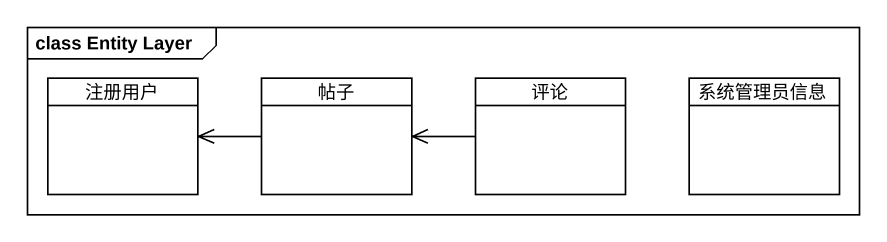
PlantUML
@startuml
mainframe class Entity Layer
hide circle
hide empty members
class 注册用户
class 帖子
class 评论
class 系统管理员信息
帖子 -left-> 注册用户
评论 -left-> 注册用户
评论 -left-> 帖子
@enduml
